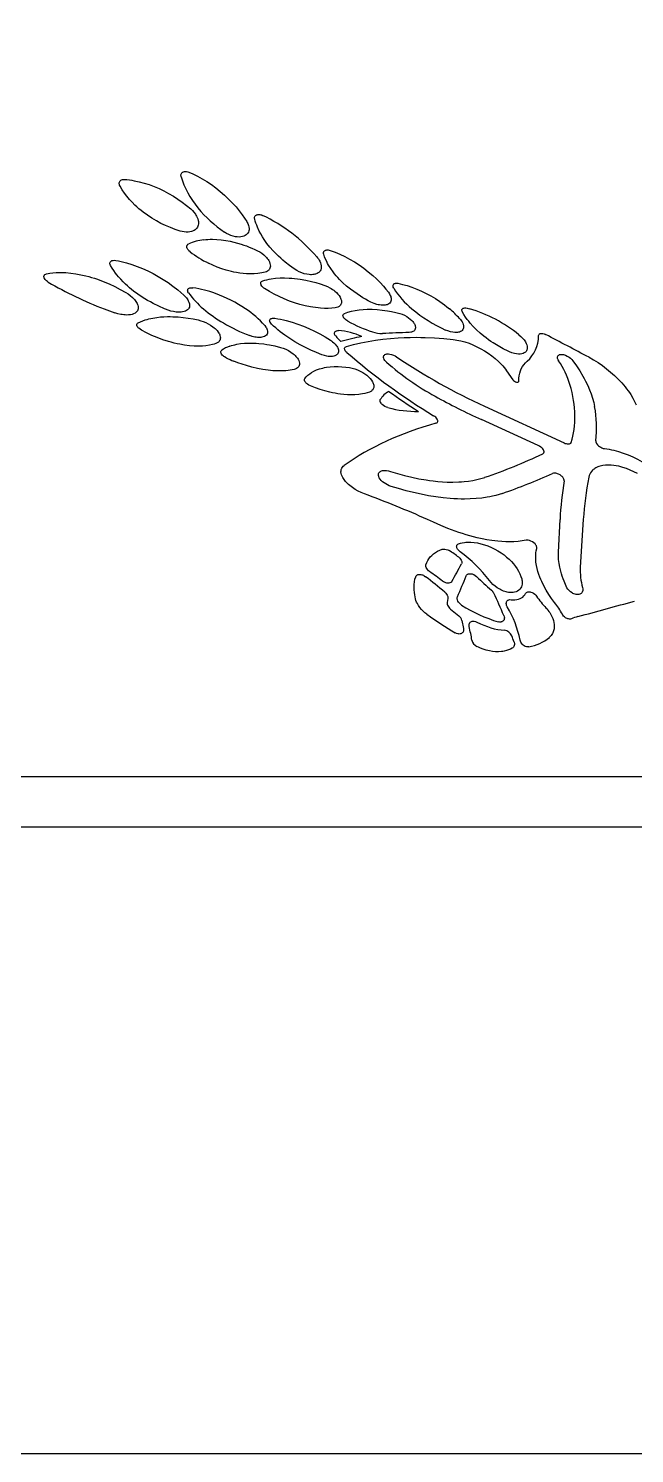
# Model space of a CAD drawing. Extents: x 5 to 829, y 5 to 582.
# Drawn here: x 353.8 to 371.82, y 391.48 to 433.86 of the extents above; entities that cross this region are included whole.
import ezdxf

# ---------------------------------------------------------------- set-up
doc = ezdxf.new("R2010")
doc.units = 0
doc.header["$LTSCALE"] = 7
doc.header["$MEASUREMENT"] = 0
doc.layers.add('DETAIL', color=3, linetype='CONTINUOUS')
doc.layers.add('HATCH', color=3, linetype='CONTINUOUS')
doc.layers.add('OUTLINE', color=7, linetype='CONTINUOUS', lineweight=25)

msp = doc.modelspace()

# ---------------------------------------------------------------- hatches: boundary and pattern name
at = {"layer": 'HATCH'}
h = msp.add_hatch(dxfattribs=at)
h.set_pattern_fill('ANSI37', color=256, scale=15)
h.set_pattern_definition([(45, (39.085, 223.1485), (-1.325825, 1.325825), []), (135, (39.085, 223.1485), (-1.325825, -1.325825), [])])
h.paths.add_polyline_path([(392.8411, 410.1168), (392.8411, 411.6168, 0.1943985), (388.069, 423.4268), (382.0202, 429.6898, -0.1617445), (379.2931, 435.3743), (373.9168, 477.6168), (367.8684, 477.6168), (373.3411, 434.6168, 0.1617445), (377.7044, 425.5215), (383.7533, 419.2586, -0.1943985), (386.8411, 411.6168), (386.8411, 410.1168, -0.061275), (385.2014, 396.7872, 0.0447876), (384.3711, 391.4828, 0.1629163), (384.6456, 390.4391, -0.2515253), (384.7695, 389.0252), (384.5289, 388.4645, 0.103378), (384.3911, 387.7828), (384.6471, 349.1077), (390.6473, 349.1077), (390.4002, 386.4238, -0.0785664), (390.5404, 387.3503, 0.1454108), (390.6182, 391.6216, -0.1027628), (390.538, 392.8392, -0.0264497), (391.0225, 395.333, 0.061275)])
h.paths.add_polyline_path([(388.6098, 361.2152), (388.6098, 368.5568), (385.9848, 368.5568), (385.9848, 361.2152)], flags=24)
h.paths.add_polyline_path([(389.5141, 352.8904), (389.5141, 360.9976), (385.7641, 360.9976), (385.7641, 352.8904)], flags=24)

# ---------------------------------------------------------------- linework, layer by layer
at = {"layer": 'DETAIL'}
for p, q in [((352.3411, 411.6168), (386.8411, 411.6168)), ((352.3411, 410.1168), (386.8411, 410.1168)), ((352.3411, 391.4828), (384.3711, 391.4828))]:
    msp.add_line(p, q, dxfattribs=at)
at = {"layer": 'OUTLINE', "ltscale": 0.003145}
msp.add_line((358.5705, 429.5869), (358.6854, 429.5355), dxfattribs=at)
at = {"layer": 'OUTLINE', "ltscale": 0.000700562}
msp.add_line((357.8723, 425.5106), (357.8465, 425.5215), dxfattribs=at)
at = {"layer": 'OUTLINE', "ltscale": 0.001839}
msp.add_line((366.8446, 425.5408), (366.9156, 425.5215), dxfattribs=at)
at = {"layer": 'OUTLINE', "ltscale": 0.008251}
msp.add_line((368.0176, 423.6829), (368.2088, 423.4138), dxfattribs=at)
at = {"layer": 'OUTLINE', "ltscale": 0.06521}
msp.add_line((367.3663, 422.6227), (369.7363, 421.5332), dxfattribs=at)
at = {"layer": 'OUTLINE', "ltscale": 0.046433}
msp.add_line((368.9614, 421.4568), (367.2719, 422.2283), dxfattribs=at)
at = {"layer": 'OUTLINE', "ltscale": 0.004984}
msp.add_line((365.8467, 419.1761), (365.6652, 419.2586), dxfattribs=at)
at = {"layer": 'OUTLINE', "ltscale": 0.024234}
msp.add_line((369.562, 418.2903), (369.6083, 419.2586), dxfattribs=at)
at = {"layer": 'OUTLINE', "ltscale": 0.035505}
msp.add_line((370.3009, 419.2586), (370.2103, 417.8413), dxfattribs=at)
at = {"layer": 'OUTLINE', "ltscale": 0.003006}
msp.add_line((366.271, 416.9109), (366.252, 416.7922), dxfattribs=at)
at = {"layer": 'OUTLINE', "ltscale": 0.007744}
msp.add_line((366.3531, 416.5902), (366.5954, 416.3973), dxfattribs=at)
at = {"layer": 'OUTLINE', "ltscale": 0.006076}
msp.add_line((366.6894, 416.2528), (366.7389, 416.0149), dxfattribs=at)
at = {"layer": 'OUTLINE'}
for points in [[(356.523, 429.1671), (356.5078, 429.2002), (356.5023, 429.219), (356.499, 429.238), (356.4981, 429.2547), (356.4993, 429.2707), (356.5043, 429.2914), (356.5129, 429.3102), (356.5246, 429.3263), (356.5457, 429.345), (356.5704, 429.3581), (356.5972, 429.3661), (356.6243, 429.3696), (356.6519, 429.3694)], [(356.6519, 429.3694), (356.7256, 429.3631), (356.7994, 429.3547), (356.8734, 429.3441), (356.9475, 429.3315), (357.0954, 429.3003), (357.243, 429.2612), (357.3901, 429.2144), (357.5363, 429.1602), (357.6815, 429.0987), (357.8254, 429.03), (357.9677, 428.9543), (358.1081, 428.8717), (358.2463, 428.7822), (358.375, 428.6911), (358.5009, 428.5942), (358.624, 428.4912)], [(358.3406, 429.4458), (358.336, 429.4666), (358.3342, 429.4875), (358.3355, 429.5075), (358.3398, 429.5265), (358.3494, 429.5483), (358.363, 429.5669), (358.3795, 429.5817), (358.393, 429.5903), (358.4075, 429.5972), (358.4387, 429.6059), (358.4713, 429.6086), (358.5043, 429.606), (358.5376, 429.5986), (358.5705, 429.5869)], [(358.6854, 429.5355), (358.8262, 429.4656), (358.9655, 429.3888), (359.103, 429.3051), (359.2384, 429.2147), (359.3715, 429.1176), (359.5017, 429.0138), (359.6288, 428.9036), (359.7522, 428.787), (359.8714, 428.6642), (359.9719, 428.5517), (360.0681, 428.4349), (360.1598, 428.3134), (360.2263, 428.218), (360.2892, 428.1205)], [(358.3062, 427.8353), (358.163, 427.882), (358.0207, 427.9356), (357.8797, 427.996), (357.7405, 428.0631), (357.6034, 428.1368), (357.4688, 428.2173), (357.3373, 428.3046), (357.2092, 428.3987), (357.1466, 428.4484), (357.0851, 428.4998), (357.0249, 428.5529), (356.966, 428.6078), (356.8829, 428.6908), (356.8031, 428.7775), (356.7269, 428.8683), (356.6547, 428.9631), (356.5861, 429.0632), (356.523, 429.1671)], [(358.624, 428.4912), (358.6738, 428.4443), (358.7202, 428.3929), (358.7621, 428.3373), (358.7809, 428.3082), (358.7981, 428.2781), (358.8183, 428.2365), (358.8347, 428.1936), (358.8467, 428.1503), (358.8517, 428.1225), (358.8545, 428.0947), (358.855, 428.0697), (358.8536, 428.045), (358.8484, 428.0118), (358.8394, 427.9807), (358.8269, 427.9521), (358.8084, 427.9223), (358.786, 427.8959), (358.7605, 427.873), (358.7323, 427.8538), (358.702, 427.8379), (358.6778, 427.828), (358.6528, 427.8198), (358.6004, 427.8083), (358.5461, 427.8028), (358.4906, 427.8027), (358.4295, 427.8083), (358.3678, 427.8193), (358.3062, 427.8353)], [(360.2892, 428.1205), (360.3067, 428.0903), (360.3223, 428.0591), (360.335, 428.0289), (360.3454, 427.9984), (360.3553, 427.9565), (360.3601, 427.9153), (360.3592, 427.8752), (360.3531, 427.8391), (360.342, 427.8057), (360.3262, 427.7755), (360.3063, 427.7487), (360.2772, 427.7209), (360.2438, 427.6985), (360.207, 427.6812), (360.1675, 427.6687), (360.1168, 427.6594), (360.0642, 427.6561), (360.0102, 427.6583), (359.9553, 427.6656), (359.888, 427.6807), (359.8208, 427.7024), (359.7544, 427.7302), (359.6894, 427.7641), (359.6264, 427.8039)], [(360.5286, 428.1847), (360.5245, 428.2043), (360.5232, 428.2237), (360.5261, 428.2473), (360.5341, 428.2687), (360.5463, 428.287), (360.5564, 428.2971), (360.5676, 428.3055), (360.582, 428.3134), (360.5975, 428.3192), (360.625, 428.325), (360.6539, 428.3262), (360.6836, 428.3234), (360.7062, 428.3187), (360.7288, 428.3121), (360.761, 428.2992)], [(361.706, 426.7065), (361.5673, 426.8059), (361.4324, 426.9117), (361.366, 426.9675), (361.3008, 427.025), (361.238, 427.0833), (361.1765, 427.1432), (361.0767, 427.2474), (360.9818, 427.3563), (360.8925, 427.4695), (360.8501, 427.5278), (360.8094, 427.587), (360.758, 427.6676), (360.7099, 427.75), (360.6655, 427.8339), (360.6121, 427.9487), (360.588, 428.0074), (360.5659, 428.0667), (360.5462, 428.1256), (360.5286, 428.1847)], [(359.0096, 427.5743), (359.0718, 427.581), (359.1345, 427.5858), (359.2011, 427.5887), (359.2682, 427.5897), (359.4001, 427.5858), (359.5332, 427.5746), (359.6671, 427.5565), (359.8016, 427.5317), (359.9093, 427.5072), (360.0172, 427.4788), (360.125, 427.4463), (360.2056, 427.4196), (360.286, 427.3907), (360.3668, 427.3595), (360.4474, 427.3262), (360.5306, 427.2896), (360.6134, 427.2508)], [(358.6046, 427.2185), (358.5717, 427.2475), (358.5547, 427.266), (358.5396, 427.2859), (358.5294, 427.3022), (358.521, 427.319), (358.5115, 427.3484), (358.5094, 427.3632), (358.5092, 427.3775), (358.5109, 427.3909), (358.5146, 427.4035), (358.52, 427.4151), (358.5269, 427.4255), (358.5438, 427.4419), (358.5641, 427.4538)], [(360.6134, 427.2508), (360.6771, 427.2167), (360.7392, 427.1765), (360.7984, 427.1306), (360.8533, 427.0791), (360.8791, 427.0509), (360.9032, 427.0213), (360.9251, 426.9908), (360.9447, 426.9593), (360.9667, 426.9156), (360.9827, 426.8711), (360.9917, 426.8268), (360.9933, 426.7924), (360.9897, 426.7597), (360.981, 426.7294), (360.9676, 426.7021), (360.9568, 426.6866), (360.9443, 426.6723), (360.9294, 426.6585), (360.9129, 426.6462), (360.8776, 426.6269), (360.8388, 426.6131)], [(362.5807, 427.1432), (362.5764, 427.16), (362.5743, 427.1765), (362.5747, 427.1918), (362.5773, 427.2061), (362.5818, 427.2187), (362.5882, 427.2302), (362.5967, 427.2408), (362.6065, 427.2498), (362.6208, 427.2589), (362.6367, 427.2656), (362.6542, 427.2703), (362.6727, 427.2728), (362.711, 427.2722), (362.7406, 427.2672), (362.7706, 427.2587)], [(363.9836, 425.7218), (363.9046, 425.7628), (363.8261, 425.8058), (363.7486, 425.8506), (363.6717, 425.8975), (363.5706, 425.9633), (363.4713, 426.0327), (363.3742, 426.1057), (363.2611, 426.1982), (363.1524, 426.2959), (363.0488, 426.3987), (362.9989, 426.4525), (362.9506, 426.5076), (362.9048, 426.563), (362.8608, 426.6195), (362.7904, 426.7188), (362.7263, 426.8213), (362.697, 426.8737), (362.6695, 426.9267), (362.636, 426.9982), (362.6063, 427.0704), (362.5807, 427.1432)], [(362.7706, 427.2587), (362.9164, 427.2055), (363.0619, 427.1445), (363.2068, 427.0758), (363.3507, 426.9997), (363.4931, 426.9163), (363.6337, 426.8258), (363.7717, 426.7283), (363.9067, 426.6241), (364.0378, 426.5134), (364.1491, 426.4113), (364.2562, 426.3044), (364.3587, 426.1932), (364.4325, 426.1064), (364.5023, 426.0179)], [(356.2381, 426.8115), (356.2252, 426.841), (356.2213, 426.8561), (356.2197, 426.8713), (356.2211, 426.8903), (356.2266, 426.9079), (356.236, 426.9233), (356.2452, 426.9332), (356.2558, 426.9417), (356.2802, 426.9542), (356.2978, 426.9595), (356.3162, 426.9628), (356.3545, 426.9643), (356.3939, 426.9599)], [(357.8465, 425.5215), (357.6752, 425.5985), (357.507, 425.6825), (357.4237, 425.7274), (357.3414, 425.774), (357.2611, 425.822), (357.1819, 425.8718), (357.0519, 425.9593), (356.9258, 426.052), (356.8041, 426.15), (356.7452, 426.2011), (356.6876, 426.2535), (356.6132, 426.3256), (356.5416, 426.4002), (356.4733, 426.4773), (356.4295, 426.5302), (356.3874, 426.5842), (356.334, 426.6581), (356.2841, 426.7339), (356.2381, 426.8115)], [(356.3939, 426.9599), (356.4743, 426.9446), (356.5546, 426.9271), (356.7152, 426.8862), (356.8752, 426.8375), (357.0344, 426.7814), (357.1924, 426.7181), (357.349, 426.648), (357.5038, 426.571), (357.6565, 426.4874), (357.8067, 426.3973), (357.9539, 426.3008), (358.0975, 426.1981), (358.2369, 426.0892), (358.3291, 426.0114), (358.4185, 425.931)], [(360.8388, 426.6131), (360.7878, 426.5999), (360.7357, 426.5888), (360.6807, 426.5792), (360.6248, 426.5716), (360.5127, 426.5622), (360.3979, 426.5598), (360.2811, 426.5639), (360.1826, 426.5722), (360.0833, 426.5846), (359.9834, 426.601), (359.9091, 426.6156), (359.8347, 426.6324), (359.7583, 426.6516), (359.682, 426.6729), (359.5482, 426.7154), (359.4148, 426.7641), (359.2826, 426.8189), (359.1519, 426.8796)], [(362.373, 427.0685), (362.3981, 427.0373), (362.4215, 427.0049), (362.4421, 426.9726), (362.4604, 426.9395), (362.481, 426.8937), (362.4961, 426.8476), (362.5048, 426.802), (362.5067, 426.7603), (362.5023, 426.7208), (362.4916, 426.6845), (362.4752, 426.6519), (362.4636, 426.6355), (362.4505, 426.6204), (362.4349, 426.6056), (362.4178, 426.5924), (362.3813, 426.5712), (362.3408, 426.5553), (362.3135, 426.5478), (362.2852, 426.5423), (362.2532, 426.5383), (362.2203, 426.5364), (362.1847, 426.5366), (362.1485, 426.5389), (362.0747, 426.5494), (361.9998, 426.5674), (361.9247, 426.5923), (361.8502, 426.6239), (361.777, 426.662), (361.706, 426.7065)], [(354.3862, 426.3185), (354.3617, 426.3344), (354.3383, 426.3521), (354.318, 426.3702), (354.2995, 426.3898), (354.2782, 426.4194), (354.2699, 426.4353), (354.2636, 426.4517), (354.259, 426.477), (354.2594, 426.4897), (354.2616, 426.502), (354.2656, 426.5134), (354.2715, 426.5236), (354.2797, 426.5336), (354.2897, 426.5422), (354.3135, 426.5555), (354.3399, 426.5634)], [(354.3399, 426.5634), (354.4328, 426.5798), (354.5273, 426.5916), (354.6229, 426.599), (354.6945, 426.6019), (354.7665, 426.6026), (354.8405, 426.6012), (354.9147, 426.5977), (355.0623, 426.5848), (355.2105, 426.5646), (355.359, 426.5374), (355.5074, 426.5035), (355.5932, 426.4811), (355.6788, 426.4566), (355.7664, 426.4294), (355.8537, 426.4001), (356.0252, 426.3364), (356.1952, 426.2652), (356.3633, 426.1866), (356.529, 426.1009), (356.692, 426.0083)], [(360.8241, 426.1241), (360.8008, 426.1405), (360.7786, 426.1588), (360.7598, 426.1771), (360.7431, 426.1967), (360.7242, 426.2259), (360.7171, 426.2412), (360.7121, 426.2566), (360.7093, 426.2713), (360.7089, 426.2856), (360.7108, 426.2993), (360.715, 426.3118), (360.721, 426.3225), (360.7288, 426.332), (360.7486, 426.3472), (360.7719, 426.3571)], [(360.7719, 426.3571), (360.832, 426.374), (360.8931, 426.3889), (360.9559, 426.4021), (361.0197, 426.4133), (361.1486, 426.43), (361.2802, 426.4395), (361.4139, 426.4422), (361.5494, 426.4384), (361.6313, 426.433), (361.7138, 426.4255), (361.7967, 426.4158), (361.8801, 426.404), (362.0475, 426.3743), (362.2159, 426.3365), (362.3472, 426.3019), (362.4787, 426.2627), (362.6103, 426.2191)], [(356.692, 426.0083), (356.7616, 425.9637), (356.828, 425.9144), (356.8904, 425.8601), (356.9207, 425.8299), (356.9493, 425.7984), (356.9735, 425.7686), (356.9956, 425.7379), (357.0134, 425.7096), (357.029, 425.6807), (357.0408, 425.6542), (357.0504, 425.6274), (357.059, 425.5912), (357.0624, 425.5555), (357.06, 425.5215)], [(358.4185, 425.931), (358.4698, 425.8791), (358.495, 425.8496), (358.5182, 425.8191), (358.5365, 425.7917), (358.5526, 425.7639), (358.573, 425.7196), (358.5865, 425.6747), (358.5903, 425.6525), (358.5919, 425.6308), (358.5903, 425.6007), (358.584, 425.572), (358.5731, 425.5454), (358.5581, 425.5215)], [(358.5591, 425.9994), (358.5435, 426.0266), (358.538, 426.0408), (358.5345, 426.0551), (358.5331, 426.0692), (358.5341, 426.0826), (358.5372, 426.0944), (358.5424, 426.1053), (358.5499, 426.1157), (358.5592, 426.1248), (358.5809, 426.1382), (358.5973, 426.1442), (358.6147, 426.1482), (358.6517, 426.1511), (358.6904, 426.1482)], [(362.9213, 425.5537), (362.8173, 425.5422), (362.7103, 425.5366), (362.6006, 425.5366), (362.4888, 425.542), (362.4144, 425.5483), (362.3393, 425.5568), (362.2615, 425.5677), (362.1833, 425.5808), (362.028, 425.6126), (361.8719, 425.6523), (361.7157, 425.6996), (361.5599, 425.7542), (361.405, 425.8161), (361.2516, 425.8852), (361.1064, 425.9583), (360.9636, 426.0379), (360.8241, 426.1241)], [(362.6103, 426.2191), (362.6892, 426.1875), (362.7672, 426.1479), (362.806, 426.1249), (362.8439, 426.1), (362.8798, 426.074), (362.9145, 426.0462), (362.9598, 426.0052), (363.0015, 425.9612), (363.0385, 425.9143), (363.0694, 425.8654), (363.0826, 425.8392), (363.0934, 425.8128), (363.1008, 425.7898), (363.106, 425.7672), (363.1096, 425.7274), (363.1085, 425.7082), (363.1054, 425.6899), (363.1005, 425.673), (363.0937, 425.657), (363.079, 425.6331), (363.0602, 425.6122), (363.0378, 425.5947), (363.0191, 425.5836), (362.9989, 425.5742), (362.9615, 425.5617), (362.9213, 425.5537)], [(364.5023, 426.0179), (364.5351, 425.9695), (364.5616, 425.9189), (364.572, 425.8929), (364.5799, 425.8672), (364.5851, 425.8433), (364.5878, 425.8201), (364.5866, 425.7826), (364.5783, 425.7482), (364.5635, 425.718), (364.5431, 425.6927), (364.5178, 425.6718), (364.4884, 425.6551), (364.4641, 425.6453), (364.4381, 425.6377), (364.4106, 425.6322), (364.3818, 425.6287), (364.3353, 425.627), (364.2869, 425.6296), (364.2372, 425.6362), (364.1992, 425.6437), (364.161, 425.6531), (364.0841, 425.6779), (364.0336, 425.6983), (363.9836, 425.7218)], [(364.6631, 426.138), (364.6488, 426.1677), (364.6443, 426.1829), (364.6419, 426.1977), (364.6416, 426.2117), (364.6434, 426.2246), (364.6524, 426.2459), (364.6673, 426.2626), (364.6868, 426.2745), (364.7016, 426.2798), (364.7177, 426.2834), (364.7522, 426.2852), (364.7888, 426.2809)], [(364.7888, 426.2809), (364.9264, 426.2503), (365.0652, 426.2117), (365.2048, 426.1653), (365.3449, 426.1114), (365.4849, 426.0501), (365.6245, 425.9816), (365.7631, 425.9063), (365.9002, 425.8242), (366.0354, 425.7355), (366.1679, 425.6405), (366.2442, 425.582), (366.319, 425.5215)], [(357.06, 425.5215), (357.0528, 425.4928), (357.0408, 425.4659), (357.0241, 425.441), (357.0031, 425.4188), (356.9865, 425.4051), (356.9682, 425.3928), (356.9273, 425.372), (356.8821, 425.3565), (356.8303, 425.3454), (356.7756, 425.3393), (356.7188, 425.3378), (356.6783, 425.3392), (356.6374, 425.3426), (356.5903, 425.3486), (356.5432, 425.3568), (356.4554, 425.3775), (356.3674, 425.4051)], [(358.5581, 425.5215), (358.5337, 425.4951), (358.5033, 425.4726), (358.4684, 425.4544), (358.4275, 425.4396), (358.3833, 425.4293), (358.3366, 425.4231), (358.3003, 425.4209), (358.2633, 425.4207), (358.1876, 425.4258), (358.111, 425.4375), (358.0302, 425.4562), (357.9504, 425.4808), (357.8723, 425.5106)], [(363.1987, 425.3833), (363.2488, 425.4028), (363.3003, 425.4207), (363.407, 425.4513), (363.5181, 425.4754), (363.6331, 425.4932), (363.7513, 425.5048), (363.8722, 425.5105), (363.9459, 425.5112), (364.0203, 425.5099), (364.1708, 425.5014), (364.3232, 425.4855), (364.477, 425.4625), (364.5995, 425.4393), (364.7225, 425.4119), (364.8456, 425.3805)], [(366.7074, 425.4221), (366.6957, 425.4484), (366.6903, 425.4744), (366.6904, 425.4866), (366.6924, 425.498), (366.6973, 425.5106), (366.7049, 425.5215)], [(366.7049, 425.5215), (366.7137, 425.5298), (366.7242, 425.5367), (366.7491, 425.5458), (366.7776, 425.5493), (366.8103, 425.5475), (366.8446, 425.5408)], [(357.1577, 424.8886), (357.1177, 424.9137), (357.0819, 424.9424), (357.0661, 424.958), (357.0521, 424.9745), (357.0361, 424.9995), (357.0257, 425.0256), (357.0233, 425.0386), (357.0231, 425.0511), (357.0261, 425.0663), (357.033, 425.0803), (357.0434, 425.0923), (357.0625, 425.1053)], [(357.0625, 425.1053), (357.1291, 425.1369), (357.1985, 425.1652), (357.2706, 425.1904), (357.3261, 425.2074), (357.3828, 425.2226), (357.4995, 425.2482), (357.6197, 425.2674), (357.7221, 425.2789), (357.8261, 425.2863), (357.9315, 425.29), (358.0113, 425.2903), (358.0917, 425.2887), (358.2536, 425.2797), (358.4007, 425.2654), (358.5487, 425.2455), (358.6969, 425.2202), (358.8451, 425.1898)], [(358.8451, 425.1898), (358.9219, 425.1698), (358.9978, 425.1441), (359.0722, 425.1133), (359.1442, 425.0776), (359.213, 425.0374), (359.2844, 424.988), (359.3188, 424.9607), (359.3514, 424.9321), (359.3808, 424.9035), (359.408, 424.874), (359.4449, 424.8265), (359.4618, 424.8003), (359.4764, 424.7736), (359.4871, 424.7501), (359.4956, 424.7265), (359.5037, 424.6929), (359.5067, 424.66), (359.504, 424.6283), (359.4967, 424.6013), (359.4847, 424.5761), (359.468, 424.5532), (359.447, 424.5326), (359.4301, 424.5198), (359.4116, 424.5085), (359.3706, 424.4902)], [(361.0272, 425.068), (361.0029, 425.095), (360.9841, 425.1242), (360.9775, 425.1391), (360.9733, 425.1539), (360.9718, 425.1749), (360.9763, 425.1945), (360.9867, 425.2116), (360.9951, 425.2199), (361.0051, 425.2268), (361.0193, 425.2338), (361.0352, 425.239), (361.0549, 425.2426), (361.0758, 425.2443), (361.1007, 425.2437), (361.1262, 425.2408)], [(362.5285, 424.1541), (362.3612, 424.2188), (362.1962, 424.2902), (362.034, 424.3679), (361.8751, 424.4516), (361.7202, 424.5411), (361.5698, 424.6362), (361.4246, 424.7366), (361.2852, 424.8422), (361.2179, 424.8969), (361.1524, 424.9528), (361.0888, 425.0098), (361.0272, 425.068)], [(361.1262, 425.2408), (361.211, 425.2267), (361.296, 425.2105), (361.3817, 425.1919), (361.4674, 425.1713), (361.6378, 425.1241), (361.8072, 425.0692), (361.9752, 425.0069), (362.1411, 424.9375), (362.3044, 424.8612), (362.4665, 424.7772), (362.6249, 424.6866), (362.7023, 424.6389), (362.7785, 424.5897)], [(363.3005, 425.1509), (363.2663, 425.1709), (363.2343, 425.194), (363.2059, 425.2196), (363.1828, 425.2464), (363.1651, 425.2752), (363.159, 425.2898), (363.1549, 425.3042), (363.1536, 425.3272), (363.1593, 425.3483), (363.1719, 425.366), (363.1842, 425.3758), (363.1987, 425.3833)], [(364.8456, 425.3805), (364.9144, 425.3582), (364.9825, 425.3289), (365.0481, 425.2936), (365.1042, 425.2569), (365.1564, 425.2162), (365.2036, 425.1718), (365.2266, 425.1462), (365.2475, 425.1199), (365.2632, 425.0973), (365.2769, 425.0742), (365.2884, 425.0511), (365.2975, 425.0277), (365.304, 425.0047), (365.3078, 424.982), (365.3084, 424.9527), (365.3035, 424.9254), (365.2932, 424.9008), (365.2782, 424.8797), (365.2584, 424.8616), (365.2344, 424.8467), (365.2152, 424.8381), (365.1946, 424.8313), (365.1703, 424.8257), (365.1218, 424.8205)], [(366.6228, 425.2323), (366.6467, 425.2046), (366.6685, 425.176), (366.694, 425.1369), (366.7147, 425.0974), (366.7297, 425.0583), (366.7358, 425.0355), (366.7397, 425.013), (366.7412, 424.9837), (366.7384, 424.9558), (366.7313, 424.9301), (366.7177, 424.903), (366.6985, 424.8792), (366.6743, 424.8591), (366.6478, 424.8439), (366.618, 424.8323), (366.5854, 424.824), (366.5594, 424.82), (366.5324, 424.8178), (366.4758, 424.8185), (366.4167, 424.8254), (366.3468, 424.8406), (366.2764, 424.8627), (366.2065, 424.8911)], [(368.0634, 424.26), (367.9127, 424.3351), (367.7646, 424.4177), (367.6199, 424.5075), (367.5487, 424.5551), (367.4787, 424.6044), (367.4107, 424.6548), (367.344, 424.7066), (367.233, 424.7993), (367.1274, 424.8958), (367.0278, 424.9959), (366.9352, 425.0991), (366.8917, 425.1517), (366.8503, 425.2048), (366.7985, 425.2766), (366.7507, 425.3491), (366.7074, 425.4221)], [(359.3706, 424.4902), (359.3247, 424.475), (359.2774, 424.4614), (359.1792, 424.4394), (359.0768, 424.4237), (358.971, 424.4141), (358.8627, 424.4102), (358.7939, 424.4106), (358.7245, 424.413), (358.5844, 424.4237), (358.4433, 424.4416), (358.3018, 424.4662), (358.2173, 424.4839), (358.133, 424.5037), (358.0481, 424.5258), (357.9635, 424.55), (357.7965, 424.6039), (357.6318, 424.6651), (357.47, 424.7331), (357.3118, 424.8077), (357.1577, 424.8886)], [(360.8272, 425.0231), (360.8629, 424.9761), (360.8778, 424.9519), (360.8905, 424.9272), (360.9033, 424.8942), (360.9109, 424.8614), (360.9128, 424.8294), (360.9081, 424.7968), (360.8961, 424.7669), (360.8771, 424.7403), (360.8519, 424.7178), (360.8197, 424.699), (360.7828, 424.6849), (360.7423, 424.6754), (360.7121, 424.6714), (360.681, 424.6694), (360.6452, 424.6694), (360.6088, 424.6716), (360.5708, 424.676), (360.5325, 424.6824), (360.4559, 424.7008), (360.3803, 424.7259)], [(362.9367, 424.7162), (362.9247, 424.7317), (362.9146, 424.7479), (362.9045, 424.7701), (362.8993, 424.7921), (362.8997, 424.8126), (362.9069, 424.8324), (362.921, 424.8491), (362.9404, 424.8616), (362.957, 424.8678), (362.9751, 424.8718), (362.9966, 424.8738), (363.019, 424.8736)], [(363.2591, 424.4041), (363.4682, 424.4604), (363.6811, 424.5099), (363.8975, 424.5526), (364.1171, 424.5887), (364.3395, 424.6183), (364.5644, 424.6415), (364.7917, 424.6586), (364.9698, 424.6676), (365.1491, 424.6729), (365.3293, 424.6746), (365.4651, 424.6736), (365.6014, 424.6706), (365.8753, 424.6586), (366.1506, 424.639), (366.4272, 424.6117)], [(366.4272, 424.6117), (366.4855, 424.6041), (366.5442, 424.5945), (366.6628, 424.5692), (366.7822, 424.5362), (366.9016, 424.496), (367.0203, 424.449), (367.1377, 424.3954), (367.2531, 424.3358), (367.3658, 424.2703), (367.4752, 424.1994), (367.5805, 424.1234), (367.681, 424.0427), (367.776, 423.9577), (367.864, 423.8694), (367.9066, 423.8225), (367.9471, 423.7748), (367.9835, 423.729), (368.0176, 423.6829)], [(368.3865, 424.7519), (368.4428, 424.7031), (368.4944, 424.6508), (368.5394, 424.5967), (368.5771, 424.541), (368.6013, 424.4957), (368.6195, 424.4509), (368.6309, 424.4071), (368.6351, 424.3647), (368.6344, 424.3442), (368.6317, 424.3245), (368.625, 424.2997), (368.6148, 424.2769), (368.6012, 424.2561), (368.5768, 424.2308), (368.5465, 424.2101), (368.5112, 424.1944), (368.4719, 424.1837), (368.4224, 424.1773), (368.3694, 424.1769), (368.3138, 424.1821), (368.2565, 424.1926), (368.2178, 424.2023), (368.1788, 424.2141), (368.1011, 424.2432), (368.0634, 424.26)], [(368.9732, 424.727), (368.9765, 424.7466), (368.9854, 424.7634), (368.9992, 424.7763), (369.0176, 424.7854), (369.0396, 424.7903), (369.0639, 424.7913), (369.1016, 424.7862), (369.1411, 424.7744), (369.1803, 424.757)], [(359.683, 424.0634), (359.6331, 424.0905), (359.61, 424.1062), (359.5883, 424.1232), (359.5626, 424.1478), (359.5413, 424.1743), (359.5262, 424.2021), (359.5197, 424.2254), (359.5196, 424.2483), (359.5267, 424.2686), (359.5356, 424.2805), (359.5475, 424.2906)], [(359.7842, 424.4098), (359.8335, 424.4265), (359.8841, 424.4415), (359.9394, 424.4557), (359.9959, 424.468), (360.1084, 424.4867), (360.2243, 424.4989), (360.3429, 424.5049), (360.4175, 424.5056), (360.4928, 424.5042), (360.57, 424.5007), (360.6477, 424.495), (360.8028, 424.4777), (360.8846, 424.4655), (360.9667, 424.4514), (361.1311, 424.4172), (361.2951, 424.3756)], [(361.2951, 424.3756), (361.375, 424.3499), (361.4532, 424.3178), (361.5287, 424.2797), (361.6006, 424.2361), (361.6675, 424.1873), (361.6987, 424.1611), (361.7281, 424.1339), (361.7544, 424.1067), (361.7786, 424.0786), (361.8, 424.0501), (361.8189, 424.021), (361.8395, 423.9811), (361.8539, 423.9411), (361.8611, 423.9016), (361.861, 423.8692), (361.8549, 423.8385), (361.8428, 423.8101), (361.8249, 423.7845), (361.8014, 423.7624), (361.771, 423.7428), (361.7361, 423.7274), (361.6978, 423.7163)], [(362.7785, 424.5897), (362.8116, 424.5667), (362.8434, 424.5422), (362.8834, 424.5075), (362.9199, 424.4709), (362.952, 424.4326), (362.9698, 424.4074), (362.9854, 424.3817), (362.9976, 424.3575), (363.0073, 424.3332), (363.0163, 424.2997), (363.0195, 424.2671), (363.0165, 424.2359), (363.0122, 424.2199), (363.0059, 424.2045), (362.9978, 424.1901), (362.988, 424.1767), (362.9764, 424.1643), (362.9632, 424.1531), (362.9477, 424.1426), (362.9307, 424.1334), (362.9092, 424.1243), (362.8861, 424.117), (362.8431, 424.1084), (362.7975, 424.1047), (362.75, 424.1055), (362.7135, 424.1087), (362.6766, 424.1141), (362.6023, 424.1306), (362.5285, 424.1541)], [(363.2707, 424.2204), (363.2428, 424.248), (363.2206, 424.2778), (363.2122, 424.2932), (363.2059, 424.3088), (363.2015, 424.3306), (363.2028, 424.3515), (363.2099, 424.37), (363.2221, 424.3847), (363.2389, 424.3962), (363.2591, 424.4041)], [(364.4479, 423.9372), (364.4218, 423.9627), (364.3991, 423.9898), (364.3797, 424.0198), (364.3663, 424.0506), (364.3623, 424.0659), (364.3602, 424.0809), (364.3603, 424.0945), (364.3623, 424.1076), (364.3663, 424.12), (364.3722, 424.1314), (364.3854, 424.1474), (364.4028, 424.1603), (364.4235, 424.1699), (364.442, 424.1753), (364.462, 424.1788), (364.505, 424.1805), (364.5498, 424.1759), (364.6013, 424.1639), (364.6523, 424.1458), (364.702, 424.1223), (364.749, 424.0939)], [(361.6978, 423.7163), (361.6402, 423.7044), (361.5813, 423.6945), (361.5193, 423.6863), (361.4563, 423.68), (361.3291, 423.6732), (361.1989, 423.6735), (361.0663, 423.6805), (360.9321, 423.6937), (360.851, 423.7045), (360.7697, 423.7173), (360.6069, 423.7489), (360.4442, 423.7878), (360.2823, 423.8335), (360.1553, 423.8742), (360.0293, 423.9189), (359.9045, 423.9671)], [(362.0177, 423.4532), (362.0604, 423.5039), (362.1088, 423.5508), (362.1626, 423.5938), (362.2213, 423.6326), (362.2845, 423.6674), (362.3261, 423.687), (362.3691, 423.7051), (362.4591, 423.7364), (362.5538, 423.7615), (362.6076, 423.7728), (362.6623, 423.7822), (362.7745, 423.796), (362.8901, 423.8031), (363.0087, 423.804), (363.1206, 423.7994), (363.2336, 423.7899), (363.3474, 423.7757)], [(363.3474, 423.7757), (363.3878, 423.7689), (363.4284, 423.7601), (363.5096, 423.7369), (363.5897, 423.707), (363.6677, 423.671), (363.7428, 423.6292), (363.8024, 423.5903), (363.8587, 423.5479), (363.9108, 423.5023), (363.9578, 423.4536), (363.9968, 423.4049), (364.0289, 423.3544), (364.0421, 423.3284), (364.0529, 423.3022), (364.0609, 423.2772), (364.0664, 423.2524), (364.0697, 423.2152), (364.0662, 423.1798), (364.0559, 423.1468), (364.0388, 423.1169), (364.0152, 423.0907), (363.9998, 423.0781), (363.9827, 423.0668), (363.9621, 423.0558), (363.9399, 423.0464)], [(368.3845, 423.3785), (368.3859, 423.4565), (368.3939, 423.5321), (368.4085, 423.6049), (368.4298, 423.6744), (368.4575, 423.7405), (368.4916, 423.8028), (368.5318, 423.8611), (368.5779, 423.9151), (368.6296, 423.9647)], [(369.5684, 423.9744), (369.5495, 424.0087), (369.5373, 424.0424), (369.534, 424.0588), (369.5328, 424.0747), (369.535, 424.097), (369.542, 424.1169), (369.5537, 424.134), (369.5697, 424.1477), (369.582, 424.1546), (369.5957, 424.1601), (369.6265, 424.1668), (369.6604, 424.1679), (369.6862, 424.1654), (369.7129, 424.1604), (369.7411, 424.1527), (369.7696, 424.1427), (369.8253, 424.117), (369.8788, 424.0842), (369.9206, 424.052), (369.9586, 424.0161), (369.9909, 423.9777)], [(369.9909, 423.9777), (370.0978, 423.8274), (370.1971, 423.6759), (370.2883, 423.5235), (370.3308, 423.4471), (370.371, 423.3707), (370.433, 423.2433), (370.4884, 423.1162), (370.5369, 422.9898), (370.5782, 422.8642), (370.612, 422.7399), (370.638, 422.6171)], [(370.4709, 424.0797), (370.6058, 424.0041), (370.7382, 423.9221), (370.8676, 423.8341), (370.9933, 423.7406), (371.1147, 423.6419), (371.2309, 423.5385), (371.3414, 423.4311), (371.4454, 423.3201), (371.5421, 423.2062), (371.5882, 423.1473), (371.6322, 423.0879), (371.6725, 423.0301), (371.7105, 422.972), (371.7713, 422.8699), (371.8246, 422.7674), (371.8693, 422.6656)], [(362.1905, 423.23), (362.1402, 423.2543), (362.0933, 423.2851), (362.0719, 423.3026), (362.0525, 423.3212), (362.0359, 423.3405), (362.0223, 423.3605), (362.0106, 423.3857), (362.0056, 423.4113), (362.0059, 423.4235), (362.0084, 423.4351), (362.0177, 423.4532)], [(368.2088, 423.4138), (368.2294, 423.3908), (368.2556, 423.3709), (368.2848, 423.3555), (368.3148, 423.3459), (368.3364, 423.3432), (368.3561, 423.345), (368.3718, 423.3518), (368.3815, 423.3633), (368.3845, 423.3785)], [(363.9399, 423.0464), (363.8739, 423.0243), (363.8049, 423.0057), (363.7333, 422.9907), (363.678, 422.9816), (363.6216, 422.9744), (363.5056, 422.9655), (363.3861, 422.9636), (363.2846, 422.967), (363.1816, 422.9748), (363.0776, 422.9867), (363.0017, 422.9979), (362.9255, 423.011), (362.8441, 423.0272), (362.7626, 423.0455), (362.6183, 423.0828), (362.4744, 423.1263), (362.3316, 423.1755), (362.1905, 423.23)], [(364.4911, 422.5845), (364.4434, 422.6002), (364.3973, 422.6219), (364.3542, 422.6488), (364.316, 422.6798), (364.2994, 422.6967), (364.2848, 422.7144), (364.2672, 422.743), (364.2605, 422.7589), (364.2564, 422.7746), (364.255, 422.7877), (364.2558, 422.8002), (364.2586, 422.8112), (364.2633, 422.8213)], [(365.9164, 422.1176), (365.9402, 422.1274), (365.9503, 422.1342), (365.9587, 422.1424), (365.9676, 422.1555), (365.9726, 422.1704), (365.9739, 422.1866), (365.9723, 422.2002), (365.9685, 422.2141), (365.9555, 422.2424), (365.9364, 422.2695), (365.9111, 422.2964), (365.8815, 422.3213), (365.849, 422.3433)], [(369.095, 421.2094), (369.1087, 421.2178), (369.1197, 421.2285), (369.1257, 421.2376), (369.1298, 421.2479), (369.1321, 421.2591), (369.1326, 421.271), (369.1284, 421.296), (369.1226, 421.3115), (369.1149, 421.3269), (369.0942, 421.357), (369.0676, 421.3857), (369.0353, 421.4129), (368.9996, 421.4368), (368.9614, 421.4568)], [(369.7363, 421.5332), (369.7637, 421.5219), (369.7914, 421.513), (369.8254, 421.506), (369.858, 421.5041), (369.8876, 421.5078), (369.911, 421.517), (369.9208, 421.5237), (369.929, 421.5316), (369.9353, 421.5408), (369.9398, 421.5509)], [(370.6697, 421.597), (370.6691, 421.584), (370.6706, 421.5703), (370.6796, 421.5414), (370.6956, 421.5123), (370.7196, 421.4814), (370.7489, 421.4526), (370.7822, 421.4266), (370.8184, 421.4041), (370.8554, 421.3863), (370.8936, 421.3731), (370.9306, 421.3656)], [(370.9306, 421.3656), (370.9983, 421.3564), (371.0665, 421.345), (371.1372, 421.3311), (371.2083, 421.3149), (371.3491, 421.277), (371.4903, 421.2312), (371.6313, 421.178), (371.7714, 421.1178), (371.9102, 421.0509), (372.0522, 420.9749), (372.1915, 420.8926), (372.3273, 420.8046)], [(363.7884, 420.02), (363.6941, 420.058), (363.6028, 420.1021), (363.5152, 420.1516), (363.4323, 420.2061), (363.3551, 420.2653), (363.3189, 420.2965), (363.2845, 420.3287), (363.231, 420.3855), (363.1843, 420.4448), (363.1639, 420.4752), (363.1457, 420.5059), (363.1253, 420.5473), (363.1095, 420.5887), (363.0991, 420.63), (363.0943, 420.6699), (363.0953, 420.7088), (363.1026, 420.7461), (363.1162, 420.7812), (363.1354, 420.8127), (363.1602, 420.8411), (363.1901, 420.8659)], [(371.9121, 420.6244), (371.8047, 420.6794), (371.6956, 420.7287), (371.5856, 420.7717), (371.4754, 420.808), (371.417, 420.8243), (371.3588, 420.8386), (371.2817, 420.8543), (371.2054, 420.866), (371.1304, 420.8734), (371.0426, 420.8765), (370.9578, 420.873), (370.877, 420.8627), (370.8378, 420.8548), (370.7999, 420.845), (370.7644, 420.8337), (370.7304, 420.8207), (370.673, 420.7926), (370.646, 420.7762), (370.6207, 420.7584), (370.5975, 420.7397), (370.576, 420.7196), (370.5448, 420.6845), (370.5181, 420.6462), (370.4963, 420.6049), (370.4794, 420.561), (370.4675, 420.5146)], [(364.5849, 420.2425), (364.5295, 420.2627), (364.4754, 420.2874), (364.4237, 420.3159), (364.3754, 420.3478), (364.332, 420.3818), (364.2928, 420.4189), (364.2591, 420.4583), (364.2326, 420.499), (364.2171, 420.5334), (364.2083, 420.568), (364.2068, 420.5848), (364.2074, 420.6011), (364.2113, 420.6212), (364.2188, 420.64), (364.2299, 420.6572), (364.2463, 420.6742), (364.2667, 420.6884), (364.2832, 420.6967), (364.3013, 420.7036), (364.3239, 420.7097), (364.3478, 420.7139), (364.3975, 420.7168), (364.4497, 420.7134), (364.5074, 420.7034), (364.5649, 420.6877)], [(364.5649, 420.6877), (364.7754, 420.6234), (364.9866, 420.5656), (365.198, 420.5143), (365.4112, 420.4698), (365.6237, 420.4327), (365.7295, 420.4172), (365.8349, 420.4037), (365.9746, 420.389), (366.1131, 420.3781), (366.2502, 420.3713), (366.424, 420.3686), (366.5943, 420.3731), (366.6779, 420.3781), (366.7604, 420.385), (366.8899, 420.4), (367.0159, 420.42), (367.138, 420.4451), (367.2559, 420.4754), (367.3692, 420.511)], [(369.7309, 420.407), (369.7312, 420.4288), (369.7256, 420.4523), (369.7148, 420.476), (369.7034, 420.4942), (369.6896, 420.5121), (369.672, 420.5313), (369.6525, 420.5493), (369.6097, 420.5809), (369.5625, 420.6068), (369.5368, 420.6176), (369.5107, 420.6264), (369.4881, 420.632), (369.4658, 420.6357), (369.437, 420.6373), (369.41, 420.6345), (369.3865, 420.6272)], [(367.8962, 420.0335), (367.8004, 420.0024), (367.7015, 419.9745), (367.5998, 419.95), (367.5219, 419.9336), (367.4425, 419.9191), (367.2797, 419.8953), (367.1123, 419.8785), (366.9406, 419.8685), (366.7654, 419.8651), (366.6636, 419.866), (366.5609, 419.8689), (366.4536, 419.8741), (366.3454, 419.8814), (366.131, 419.9016), (365.9147, 419.9295), (365.6968, 419.9645), (365.4744, 420.0072), (365.2519, 420.0566), (365.0295, 420.1124), (364.8071, 420.1744), (364.5849, 420.2425)], [(368.6037, 418.6388), (368.4847, 418.6194), (368.3622, 418.6056), (368.2368, 418.5973), (368.1088, 418.5943), (367.9932, 418.5961), (367.8761, 418.6018), (367.7579, 418.6115), (367.6686, 418.6212), (367.5789, 418.6329), (367.4347, 418.6557), (367.29, 418.6833), (367.1451, 418.7155), (367.0367, 418.7424), (366.9284, 418.7715), (366.8199, 418.803), (366.7117, 418.8365), (366.6017, 418.8727), (366.4921, 418.911), (366.2745, 418.9929), (366.0592, 419.0816), (365.8467, 419.1761)], [(365.6216, 417.9131), (365.6451, 417.975), (365.6742, 418.0341), (365.7091, 418.0901), (365.7496, 418.1425), (365.7958, 418.1912), (365.8473, 418.2357), (365.9041, 418.2758), (365.9674, 418.3123), (366.0354, 418.3439), (366.1077, 418.3704)], [(366.1077, 418.3704), (366.1251, 418.3747), (366.144, 418.377), (366.1639, 418.3773), (366.1844, 418.3757), (366.2256, 418.3677), (366.2675, 418.3532), (366.3072, 418.3337)], [(366.64, 418.2958), (366.6047, 418.3256), (366.5748, 418.3589), (366.5615, 418.3779), (366.5505, 418.3974), (366.543, 418.4144), (366.5377, 418.4314), (366.5343, 418.4578), (366.5351, 418.4705), (366.5378, 418.4828), (366.5424, 418.4943), (366.5489, 418.5049), (366.5665, 418.5222), (366.5898, 418.5344)], [(366.5898, 418.5344), (366.6448, 418.5521), (366.7027, 418.5659), (366.763, 418.5757), (366.8085, 418.5805), (366.855, 418.5833), (366.9045, 418.584), (366.9546, 418.5827), (367.054, 418.5743), (367.1543, 418.5588), (367.2546, 418.5365), (367.3602, 418.5062), (367.4644, 418.4693), (367.5667, 418.4264), (367.6662, 418.3778), (367.7626, 418.324), (367.8554, 418.2653), (367.9439, 418.202), (368.0209, 418.1403), (368.0937, 418.0752), (368.1618, 418.007), (368.2249, 417.936), (368.2825, 417.8625), (368.3317, 417.7908), (368.3754, 417.7171), (368.4131, 417.6419), (368.4446, 417.5656), (368.4692, 417.4886)], [(368.9165, 418.3902), (368.9193, 418.4049), (368.9194, 418.4204), (368.9169, 418.438), (368.9119, 418.4558), (368.904, 418.4742), (368.8939, 418.4923), (368.8808, 418.5112), (368.8657, 418.5294), (368.8302, 418.5631), (368.7893, 418.5923), (368.744, 418.6161), (368.7208, 418.6252), (368.6968, 418.6326), (368.6644, 418.6392), (368.6329, 418.6415), (368.6037, 418.6388)], [(369.4481, 416.7854), (369.3572, 416.9067), (369.2729, 417.0305), (369.1955, 417.1563), (369.1252, 417.2836), (369.0628, 417.4119), (369.0346, 417.4762), (369.0085, 417.5406), (368.9772, 417.6263), (368.95, 417.7118), (368.9271, 417.7969), (368.9067, 417.8927), (368.8924, 417.9875), (368.8848, 418.0808), (368.8843, 418.1721), (368.8867, 418.2169), (368.8911, 418.261), (368.9015, 418.3266), (368.9165, 418.3902)], [(369.7884, 417.2703), (369.7273, 417.4204), (369.6995, 417.4963), (369.6739, 417.5721), (369.6513, 417.6457), (369.631, 417.719), (369.6031, 417.8369), (369.5818, 417.9534), (369.5676, 418.0682), (369.5608, 418.1806), (369.5604, 418.2358), (369.562, 418.2903)], [(365.7292, 417.7084), (365.6963, 417.7353), (365.6677, 417.7654), (365.6443, 417.7981), (365.6273, 417.8322), (365.6192, 417.8601), (365.6171, 417.8875), (365.6216, 417.9131)], [(366.5985, 418.1341), (366.6278, 418.107), (366.6526, 418.0772), (366.6719, 418.0453), (366.6845, 418.0124), (366.6889, 417.9859), (366.6872, 417.9604), (366.6789, 417.9371)], [(365.3109, 416.9019), (365.2985, 416.9588), (365.2882, 417.0156), (365.2778, 417.0909), (365.2714, 417.1658), (365.2692, 417.24), (365.2719, 417.3221), (365.2803, 417.4024), (365.2948, 417.4806), (365.3154, 417.5562)], [(365.3154, 417.5562), (365.3268, 417.5794), (365.3453, 417.5992), (365.3695, 417.6136), (365.3843, 417.619), (365.4002, 417.6226), (365.4343, 417.625), (365.47, 417.6213), (365.4951, 417.6156), (365.5199, 417.6076), (365.5443, 417.5975), (365.5676, 417.5855), (365.6102, 417.5571)], [(366.3917, 417.4146), (366.3774, 417.3957), (366.3576, 417.3803), (366.3337, 417.3695), (366.305, 417.3633), (366.2742, 417.3626), (366.2424, 417.3667), (366.2087, 417.3757), (366.176, 417.3887), (366.1452, 417.4051), (366.1163, 417.4245)], [(366.8211, 417.585), (366.8271, 417.5971), (366.8351, 417.6084), (366.845, 417.6185), (366.8568, 417.6273), (366.8699, 417.6345), (366.8843, 417.64), (366.9008, 417.644), (366.9184, 417.646), (366.9555, 417.6447), (366.9934, 417.6371), (367.0172, 417.6293), (367.0404, 417.6195), (367.0839, 417.595), (367.1224, 417.565), (367.1318, 417.5562)], [(368.4692, 417.4886), (368.4763, 417.4587), (368.4813, 417.4289), (368.484, 417.3994), (368.4844, 417.3701), (368.4811, 417.3317), (368.4733, 417.2946), (368.4609, 417.2591), (368.4407, 417.2209), (368.4143, 417.1862), (368.3821, 417.1559), (368.3444, 417.1306), (368.3019, 417.1106), (368.2553, 417.0963), (368.21, 417.0883), (368.1629, 417.085), (368.1144, 417.0863), (368.0779, 417.0902), (368.0413, 417.0963), (368.0039, 417.1048), (367.9667, 417.1154), (367.9289, 417.1283), (367.8916, 417.1432), (367.8527, 417.161), (367.8146, 417.1807), (367.7433, 417.2239), (367.6765, 417.2728), (367.6147, 417.3263), (367.5586, 417.3838), (367.5088, 417.4444)], [(366.1797, 417.0978), (366.2099, 417.069), (366.2353, 417.037), (366.2549, 417.0025), (366.2677, 416.9669), (366.2722, 416.9384), (366.271, 416.9109)], [(368.1523, 416.8729), (368.2116, 416.8685), (368.2666, 416.8695), (368.3203, 416.8759), (368.3716, 416.8876), (368.4193, 416.9047), (368.4614, 416.926), (368.4995, 416.9521), (368.533, 416.9824), (368.5616, 417.0164), (368.5849, 417.0536)], [(368.5849, 417.0536), (368.5963, 417.0703), (368.6116, 417.0845), (368.6302, 417.0957), (368.6524, 417.1035), (368.6768, 417.1074), (368.7026, 417.1072), (368.7224, 417.1046), (368.7421, 417.1002), (368.7834, 417.0853), (368.8219, 417.0642), (368.8558, 417.0388), (368.8856, 417.0094), (368.9104, 416.9773)], [(370.2795, 417.2302), (370.2862, 417.1934), (370.2864, 417.1572), (370.2839, 417.1398), (370.2796, 417.1231), (370.269, 417.0986), (370.2537, 417.0766), (370.234, 417.058), (370.2164, 417.0465), (370.1967, 417.0375), (370.163, 417.0288), (370.1265, 417.0263), (370.0911, 417.0294), (370.0552, 417.0372), (370.0197, 417.0493), (369.9938, 417.0609), (369.9687, 417.0742), (369.9204, 417.1065), (369.877, 417.1442), (369.8395, 417.1861), (369.8108, 417.2273), (369.7884, 417.2703)], [(365.648, 416.4374), (365.5898, 416.4821), (365.5354, 416.5309), (365.4854, 416.5831), (365.4403, 416.6382), (365.4005, 416.6955), (365.3665, 416.7545), (365.3436, 416.8031), (365.3249, 416.8524), (365.3109, 416.9019)], [(366.252, 416.7922), (366.2505, 416.7654), (366.2542, 416.7377), (366.2625, 416.7098), (366.278, 416.6769), (366.2988, 416.6453), (366.324, 416.6162), (366.3531, 416.5902)], [(366.6802, 416.7138), (366.6463, 416.7386), (366.6163, 416.7674), (366.5909, 416.7993), (366.571, 416.8333), (366.5574, 416.8683), (366.5532, 416.8871), (366.5511, 416.9056), (366.5513, 416.922), (366.5535, 416.9378), (366.5602, 416.959)], [(368.0401, 416.661), (368.0295, 416.681), (368.021, 416.7016), (368.0132, 416.7297), (368.01, 416.7578), (368.0118, 416.7848), (368.0199, 416.8119), (368.0266, 416.8243), (368.035, 416.8356), (368.0451, 416.8458), (368.0568, 416.8545), (368.0704, 416.8618), (368.0853, 416.8676), (368.1181, 416.8738), (368.1523, 416.8729)], [(369.1912, 416.6288), (369.2218, 416.5957), (369.2508, 416.5614), (369.2779, 416.5263), (369.3032, 416.4901), (369.3376, 416.4341), (369.3673, 416.3765), (369.3921, 416.3179), (369.4116, 416.2585), (369.4262, 416.1949), (369.4343, 416.1312), (369.4355, 416.0681), (369.4294, 416.0063), (369.4234, 415.9756), (369.4155, 415.9455), (369.4059, 415.917), (369.3943, 415.8893), (369.3814, 415.8635), (369.3667, 415.8387), (369.3443, 415.8073), (369.3188, 415.7781), (369.2905, 415.7515)], [(366.9072, 416.0712), (366.9025, 416.1044), (366.9044, 416.1372), (366.908, 416.1528), (366.9135, 416.1676), (366.9237, 416.1856), (366.9374, 416.2017), (366.9543, 416.2152), (366.9747, 416.2259), (366.9975, 416.2329), (367.0219, 416.2362), (367.0408, 416.2362), (367.0599, 416.2343), (367.0992, 416.2245), (367.1367, 416.2084)], [(367.9375, 416.3987), (367.9478, 416.3673), (367.9526, 416.3354), (367.9511, 416.3044), (367.943, 416.2761), (367.9362, 416.2628), (367.9277, 416.2505), (367.9176, 416.2394), (367.9059, 416.2297), (367.8926, 416.2214), (367.878, 416.2149), (367.8617, 416.2101), (367.8445, 416.2073), (367.8092, 416.2072), (367.7735, 416.214)], [(369.945, 416.3056), (369.9177, 416.2983), (369.8876, 416.2969), (369.8566, 416.301), (369.8363, 416.3064), (369.8165, 416.3138), (369.7952, 416.324), (369.7748, 416.3362), (369.7393, 416.3636), (369.7159, 416.3871), (369.6955, 416.4126), (369.6785, 416.4394)], [(366.7389, 416.0149), (366.7427, 415.9809), (366.742, 415.9641), (366.7395, 415.9476), (366.735, 415.9318), (366.7286, 415.9169), (366.717, 415.8987), (366.7017, 415.8828), (366.6832, 415.8697), (366.6612, 415.8596), (366.6369, 415.8535), (366.6112, 415.8514), (366.5916, 415.8524), (366.5719, 415.8554), (366.5318, 415.8674), (366.4942, 415.8859)], [(368.1881, 415.431), (368.1327, 415.4029), (368.0745, 415.3789), (368.014, 415.359), (367.9514, 415.3435), (367.9087, 415.3355), (367.8653, 415.3295), (367.777, 415.3232), (367.6872, 415.3243), (367.5967, 415.3329), (367.5063, 415.3483), (367.4165, 415.3703), (367.3275, 415.3986), (367.2399, 415.4327), (367.1845, 415.4576), (367.13, 415.4845)], [(368.2423, 415.6073), (368.2501, 415.5731), (368.2515, 415.5387), (368.2462, 415.5058), (368.2368, 415.4818), (368.2227, 415.4601), (368.2041, 415.4418), (368.1881, 415.431)], [(368.6809, 415.47), (368.6465, 415.4677), (368.6105, 415.473), (368.5754, 415.4847), (368.5419, 415.5023), (368.5114, 415.5245), (368.4845, 415.5505), (368.4621, 415.5786), (368.4437, 415.609), (368.4297, 415.6406), (368.4209, 415.6727)]]:
    msp.add_lwpolyline(points, dxfattribs=at)
for centre, radius, start, end in [((361.7744, 430.9525), 3.8111, 219.63771, 235.69881), ((358.6969, 423.9266), 4.8358, 40.5201, 64.73052), ((359.1843, 426.0376), 1.5463, 96.48472, 113.65041), ((360.5689, 429.7811), 3.2289, 232.5287, 243.97096), ((359.7652, 435.4148), 10.568, 239.40226, 249.4095), ((360.6212, 427.4707), 2.5335, 215.50824, 230.284), ((358.1961, 422.8142), 3.3707, 69.74997, 81.56589), ((357.9441, 422.0953), 4.1327, 56.00044, 69.92156), ((366.8108, 427.4789), 2.5328, 211.97904, 230.58424), ((360.853, 438.1845), 13.5438, 249.22229, 250.65873), ((361.7837, 428.8301), 4.3227, 229.94455, 239.59779), ((358.6705, 423.1192), 2.8773, 41.43685, 56.59142), ((367.984, 428.8422), 4.3324, 230.04486, 245.77926), ((364.4332, 423.2348), 2.9639, 42.37331, 50.48913), ((365.7164, 421.447), 4.2483, 51.06446, 73.59952), ((362.1561, 429.439), 5.0366, 239.4495, 249.35453), ((365.7222, 429.753), 5.2004, 242.2458, 251.01645), ((364.6573, 426.1684), 2.2516, 220.16373, 225.95838), ((362.861, 422.7943), 2.0861, 65.74877, 85.65358), ((364.901, 418.254), 6.5506, 100.40324, 106.03077), ((364.3149, 425.6141), 0.8284, 249.93577, 271.09531), ((367.05, 371.0237), 53.8313, 92.0528, 92.89551), ((304.9892, 300.8678), 139.5314, 62.011315, 62.609817), ((360.1281, 423.4302), 1.0381, 109.34429, 124.0133), ((375.5965, 438.4577), 18.8324, 229.11602, 238.8304), ((361.6573, 428.3062), 4.6797, 245.04566, 248.00373), ((369.7128, 429.9079), 7.9609, 228.5945, 241.34324), ((375.0766, 439.4047), 18.4685, 235.99898, 245.32395), ((367.3087, 422.4653), 2.7167, 17.20989, 33.7356), ((364.8524, 422.4655), 0.6886, 119.35943, 148.8661), ((376.2997, 439.6309), 20.3294, 234.57024, 237.56749), ((375.6983, 440.6763), 20.2813, 241.09391, 245.4507), ((365.3397, 425.6686), 3.1977, 254.61539, 271.02591), ((367.4972, 422.0047), 3.1993, 352.6769, 11.03383), ((361.9523, 436.3926), 16.7797, 288.83359, 295.19392), ((362.3254, 436.1951), 17.0946, 289.0186, 294.39719), ((379.7676, 418.7558), 10.1716, 170.65796, 177.16677), ((380.1958, 418.5863), 9.9177, 168.78813, 176.11294), ((353.8134, 392.7367), 29.0496, 65.92152, 69.91712), ((365.2731, 416.5108), 2.0958, 50.76797, 60.43327), ((364.1571, 414.8884), 4.2156, 37.32879, 53.92117), ((341.6117, 431.3737), 28.4412, 330.60635, 331.80766), ((372.1516, 417.7555), 1.9438, 177.46928, 195.67436), ((351.2912, 399.2197), 23.2657, 50.2133, 52.01513), ((351.1255, 397.3915), 25.0209, 53.19231, 54.29166), ((346.8464, 425.5438), 21.5019, 336.46849, 338.27547), ((373.7927, 424.3684), 9.5275, 225.64362, 229.20375), ((367.3843, 416.9384), 0.2843, 26.70994, 49.85063), ((355.8012, 411.3564), 13.1421, 22.56152, 25.75071), ((370.9363, 418.3222), 2.4317, 213.57894, 224.13867), ((368.9335, 420.1823), 4.1352, 236.99022, 253.7056), ((365.3358, 415.0493), 3.1478, 11.42512, 30.79552), ((367.3794, 415.1575), 2.6324, 29.14135, 38.19923), ((316.6528, 615.0536), 205.7569, 285.06777, 285.553376), ((372.9937, 426.7793), 12.685, 234.61416, 239.17766), ((366.436, 416.1894), 0.2616, 14.05629, 52.52205), ((370.6085, 414.6331), 1.7993, 105.03777, 111.64007), ((360.0363, 414.4604), 7.0572, 9.85687, 13.19399), ((367.9241, 415.697), 0.2689, 22.27683, 82.7419), ((365.8113, 414.8388), 2.5496, 17.54214, 22.12429), ((368.4621, 416.7499), 1.2978, 279.7046, 309.68659), ((367.2556, 415.7274), 0.2733, 192.47389, 242.65731)]:
    msp.add_arc(centre, radius, start, end, dxfattribs=at)
for centre, major_axis, ratio, start_param, end_param in [((361.6292, 429.4374), (3.2887, -1.0301), 0.6873164, 3.5658183, 3.9468101), ((365.1345, 426.4633), (3.6882, -2.2721), 0.4690656, 6.1379195, 6.5496865), ((362.1962, 425.7289), (7.5528, -4.593), 0.4710859, 0.1091731, 0.4744948), ((371.4626, 415.5541), (10.3673, -2.3603), 0.6365503, 2.2726475, 2.6250124), ((367.3947, 417.9638), (1.4158, -1.755), 0.6834751, 5.2757627, 5.7236536)]:
    msp.add_ellipse(centre, major_axis=major_axis, ratio=ratio, start_param=start_param, end_param=end_param, dxfattribs=at)

doc.saveas('drawing.dxf')
